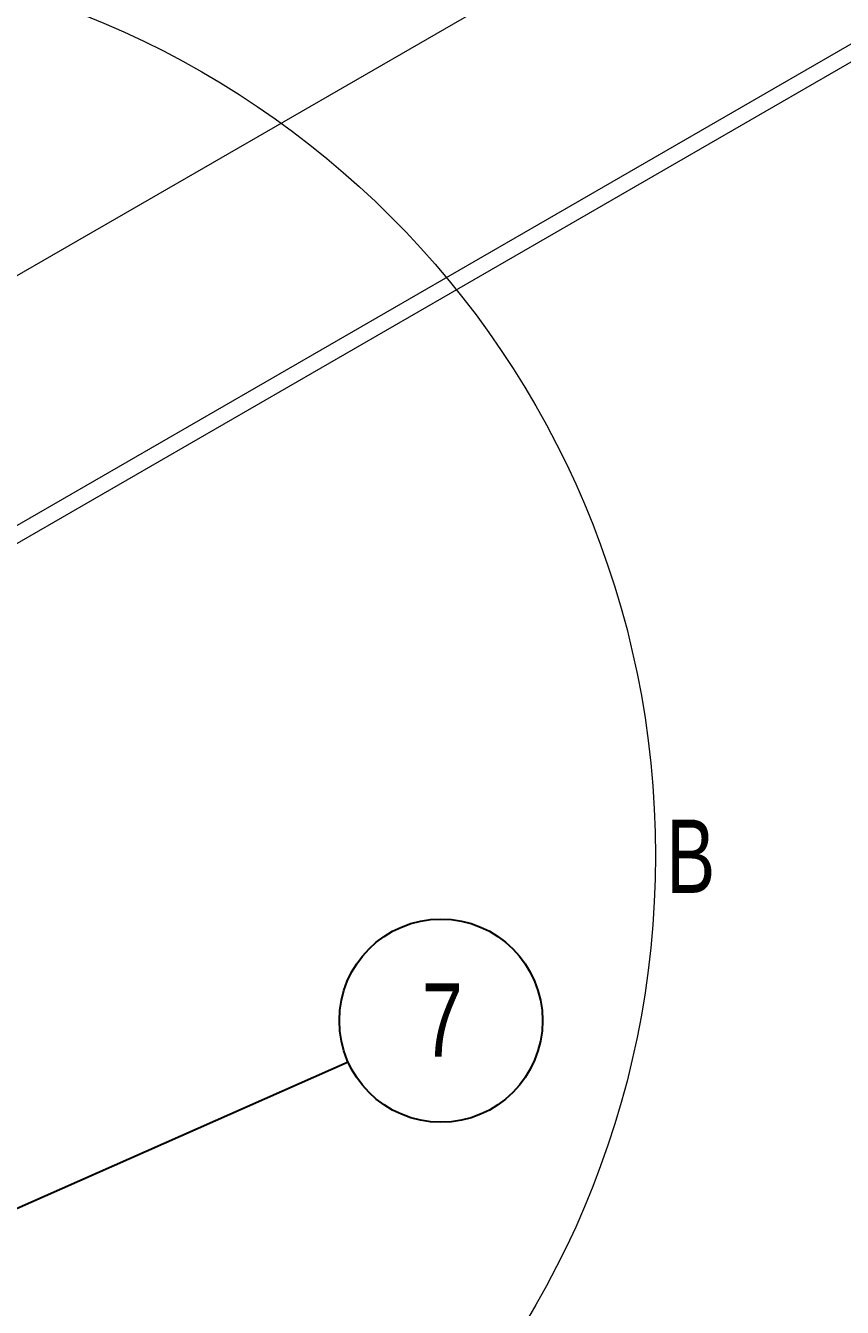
# Model space of a CAD drawing. Header units: millimetres. Extents: x 5983 to 6824, y 1301 to 1895.
# Drawn here: x 6675 to 6713.9, y 1664.8 to 1726 of the extents above; entities that cross this region are included whole.
import ezdxf

# ---------------------------------------------------------------- set-up
doc = ezdxf.new("R2010")
doc.units = ezdxf.units.MM
doc.linetypes.add('SLD-Sólida', pattern=[0])
doc.layers.add('FORMATO', color=90, linetype='SLD-Sólida')
doc.styles.add('SLDTEXTSTYLE5', font='TXT', dxfattribs={"width": 0.75})

msp = doc.modelspace()

# ---------------------------------------------------------------- linework, layer by layer
at = {"linetype": 'SLD-Sólida', "lineweight": 18}
for p, q in [((6663.977, 1707.971), (6762.137, 1764.624)), ((6772.665, 1758.78), (6663.977, 1696.051)), ((6772.665, 1757.914), (6663.977, 1695.185))]:
    msp.add_line(p, q, dxfattribs=at)
msp.add_circle((6661.908, 1686.406), 43.092, dxfattribs=at)
at = {"layer": 'FORMATO'}
msp.add_line((6669.139, 1667.179), (6690.333, 1676.559), dxfattribs=at)
msp.add_circle((6694.766, 1678.521), 4.848, dxfattribs=at)

# ---------------------------------------------------------------- texts
at = {"style": 'SLDTEXTSTYLE5', "width": 0.75}
msp.add_text('B', height=3.5, dxfattribs=at).set_placement((6705.512, 1684.616))
at = {"layer": 'FORMATO', "style": 'SLDTEXTSTYLE5', "width": 0.75}
msp.add_text('7', height=3.5, dxfattribs=at).set_placement((6693.856, 1676.805))

doc.saveas('drawing.dxf')
